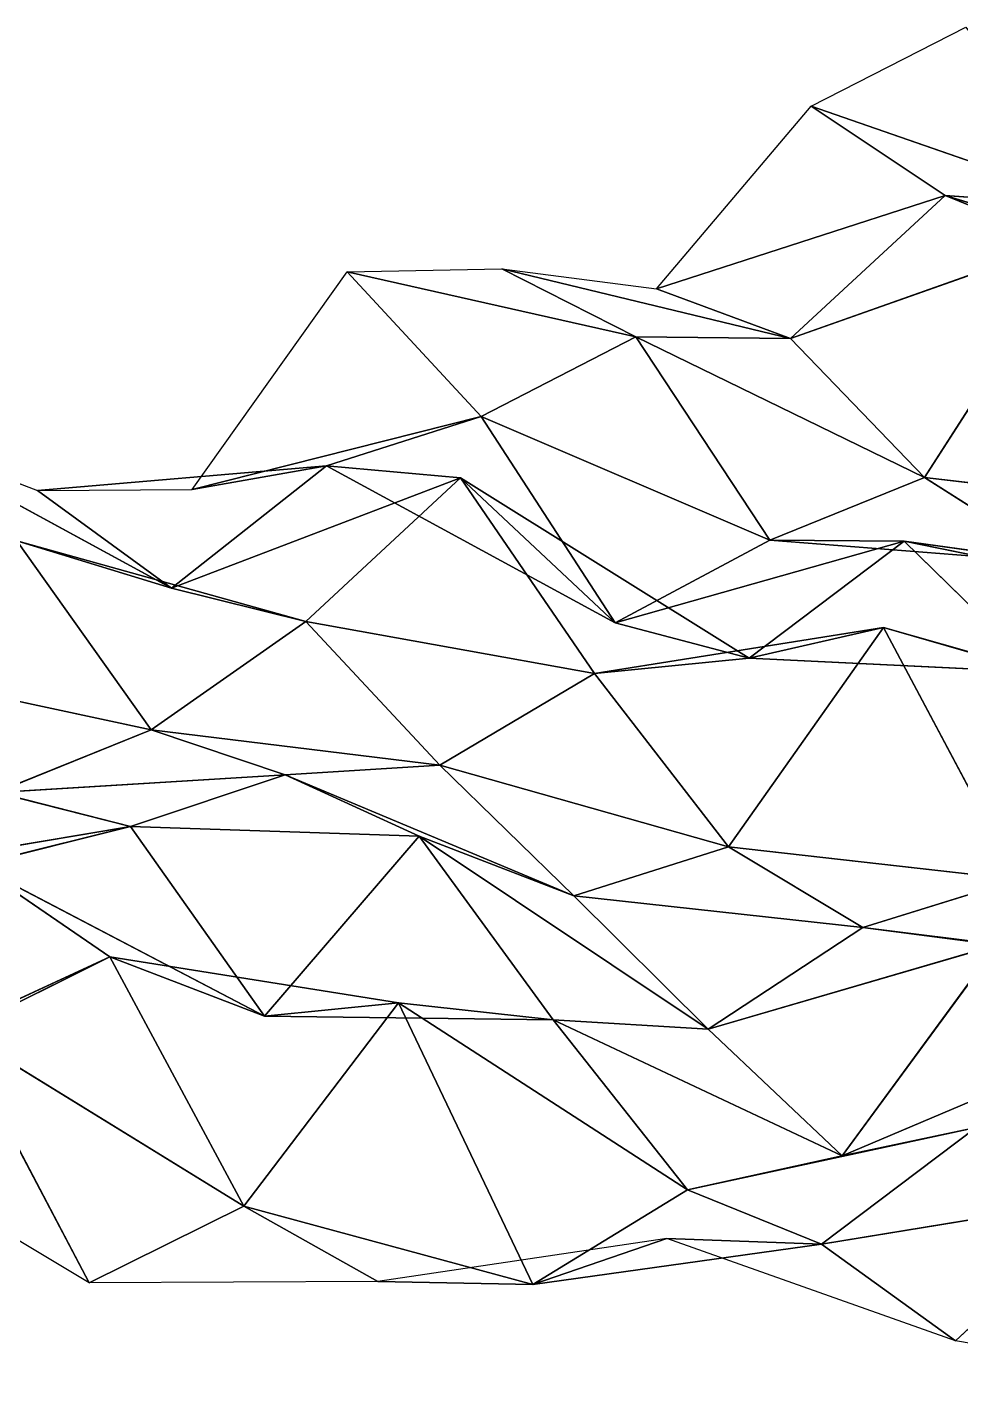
# Model space of a CAD drawing. Header units: metres. Extents: x -3703 to 431, y -1555 to 134.
# Drawn here: x -3583.1 to -3502.1, y -1547 to -1428.9 of the extents above; entities that cross this region are included whole.
import ezdxf

# ---------------------------------------------------------------- set-up
doc = ezdxf.new("R2010")
doc.units = ezdxf.units.M

msp = doc.modelspace()

# ---------------------------------------------------------------- linework, layer by layer
for p, q in [((-3515.099, -1435.7372, -7341.026), (-3501.6829, -1428.8934, -7315.0605)), ((-3528.5156, -1451.5638, -7364.983), (-3515.099, -1435.7372, -7341.026)), ((-3490.0552, -1444.4219, -7351.915), (-3515.099, -1435.7372, -7341.026)), ((-3515.099, -1435.7372, -7341.026), (-3503.4717, -1443.4861, -7379.62)), ((-3503.4717, -1443.4861, -7379.62), (-3515.099, -1435.7372, -7341.026)), ((-3515.099, -1435.7372, -7341.026), (-3490.0552, -1444.4219, -7351.915)), ((-3503.4717, -1443.4861, -7379.62), (-3528.5156, -1451.5638, -7364.983)), ((-3528.5156, -1451.5638, -7364.983), (-3503.4717, -1443.4861, -7379.62)), ((-3503.4717, -1443.4861, -7379.62), (-3516.888, -1455.8722, -7404.3457)), ((-3516.888, -1455.8722, -7404.3457), (-3503.4717, -1443.4861, -7379.62)), ((-3490.0552, -1444.4219, -7351.915), (-3503.4717, -1443.4861, -7379.62)), ((-3478.4277, -1453.632, -7390.1826), (-3503.4717, -1443.4861, -7379.62)), ((-3503.4717, -1443.4861, -7379.62), (-3490.0552, -1444.4219, -7351.915)), ((-3503.4717, -1443.4861, -7379.62), (-3491.844, -1447.0203, -7419.1562)), ((-3491.844, -1447.0203, -7419.1562), (-3503.4717, -1443.4861, -7379.62)), ((-3503.4717, -1443.4861, -7379.62), (-3478.4277, -1453.632, -7390.1826)), ((-3491.844, -1447.0203, -7419.1562), (-3516.888, -1455.8722, -7404.3457)), ((-3516.888, -1455.8722, -7404.3457), (-3491.844, -1447.0203, -7419.1562)), ((-3491.844, -1447.0203, -7419.1562), (-3505.2605, -1467.9337, -7441.9756)), ((-3505.2605, -1467.9337, -7441.9756), (-3491.844, -1447.0203, -7419.1562)), ((-3568.765, -1468.9778, -7443.5747), (-3555.3484, -1450.0896, -7420.303)), ((-3555.3484, -1450.0896, -7420.303), (-3541.932, -1449.8394, -7392.864)), ((-3530.3044, -1455.7434, -7431.87), (-3555.3484, -1450.0896, -7420.303)), ((-3555.3484, -1450.0896, -7420.303), (-3543.721, -1462.6407, -7457.823)), ((-3543.721, -1462.6407, -7457.823), (-3555.3484, -1450.0896, -7420.303)), ((-3555.3484, -1450.0896, -7420.303), (-3530.3044, -1455.7434, -7431.87)), ((-3516.888, -1455.8722, -7404.3457), (-3541.932, -1449.8394, -7392.864)), ((-3541.932, -1449.8394, -7392.864), (-3528.5156, -1451.5638, -7364.983)), ((-3541.932, -1449.8394, -7392.864), (-3530.3044, -1455.7434, -7431.87)), ((-3530.3044, -1455.7434, -7431.87), (-3541.932, -1449.8394, -7392.864)), ((-3541.932, -1449.8394, -7392.864), (-3516.888, -1455.8722, -7404.3457)), ((-3528.5156, -1451.5638, -7364.983), (-3516.888, -1455.8722, -7404.3457)), ((-3516.888, -1455.8722, -7404.3457), (-3528.5156, -1451.5638, -7364.983)), ((-3530.3044, -1455.7434, -7431.87), (-3543.721, -1462.6407, -7457.823)), ((-3543.721, -1462.6407, -7457.823), (-3530.3044, -1455.7434, -7431.87)), ((-3516.888, -1455.8722, -7404.3457), (-3530.3044, -1455.7434, -7431.87)), ((-3505.2605, -1467.9337, -7441.9756), (-3530.3044, -1455.7434, -7431.87)), ((-3530.3044, -1455.7434, -7431.87), (-3516.888, -1455.8722, -7404.3457)), ((-3530.3044, -1455.7434, -7431.87), (-3518.677, -1473.3696, -7468.2554)), ((-3518.677, -1473.3696, -7468.2554), (-3530.3044, -1455.7434, -7431.87)), ((-3530.3044, -1455.7434, -7431.87), (-3505.2605, -1467.9337, -7441.9756)), ((-3516.888, -1455.8722, -7404.3457), (-3505.2605, -1467.9337, -7441.9756)), ((-3505.2605, -1467.9337, -7441.9756), (-3516.888, -1455.8722, -7404.3457)), ((-3543.721, -1462.6407, -7457.823), (-3568.765, -1468.9778, -7443.5747)), ((-3568.765, -1468.9778, -7443.5747), (-3543.721, -1462.6407, -7457.823)), ((-3543.721, -1462.6407, -7457.823), (-3557.1372, -1466.9199, -7484.362)), ((-3557.1372, -1466.9199, -7484.362), (-3543.721, -1462.6407, -7457.823)), ((-3518.677, -1473.3696, -7468.2554), (-3543.721, -1462.6407, -7457.823)), ((-3543.721, -1462.6407, -7457.823), (-3532.0933, -1480.5414, -7494.1475)), ((-3532.0933, -1480.5414, -7494.1475), (-3543.721, -1462.6407, -7457.823)), ((-3543.721, -1462.6407, -7457.823), (-3518.677, -1473.3696, -7468.2554)), ((-3570.5537, -1477.5122, -7509.489), (-3595.5977, -1463.9166, -7499.6978)), ((-3595.5977, -1463.9166, -7499.6978), (-3582.1812, -1469.0654, -7471.0513)), ((-3595.5977, -1463.9166, -7499.6978), (-3570.5537, -1477.5122, -7509.489)), ((-3557.1372, -1466.9199, -7484.362), (-3582.1812, -1469.0654, -7471.0513)), ((-3582.1812, -1469.0654, -7471.0513), (-3557.1372, -1466.9199, -7484.362)), ((-3557.1372, -1466.9199, -7484.362), (-3570.5537, -1477.5122, -7509.489)), ((-3570.5537, -1477.5122, -7509.489), (-3557.1372, -1466.9199, -7484.362)), ((-3568.765, -1468.9778, -7443.5747), (-3557.1372, -1466.9199, -7484.362)), ((-3557.1372, -1466.9199, -7484.362), (-3568.765, -1468.9778, -7443.5747)), ((-3532.0933, -1480.5414, -7494.1475), (-3557.1372, -1466.9199, -7484.362)), ((-3557.1372, -1466.9199, -7484.362), (-3545.5098, -1467.9523, -7524.4575)), ((-3545.5098, -1467.9523, -7524.4575), (-3557.1372, -1466.9199, -7484.362)), ((-3557.1372, -1466.9199, -7484.362), (-3532.0933, -1480.5414, -7494.1475)), ((-3545.5098, -1467.9523, -7524.4575), (-3570.5537, -1477.5122, -7509.489)), ((-3570.5537, -1477.5122, -7509.489), (-3545.5098, -1467.9523, -7524.4575)), ((-3545.5098, -1467.9523, -7524.4575), (-3558.926, -1480.4163, -7549.166)), ((-3558.926, -1480.4163, -7549.166), (-3545.5098, -1467.9523, -7524.4575)), ((-3532.0933, -1480.5414, -7494.1475), (-3545.5098, -1467.9523, -7524.4575)), ((-3520.4658, -1483.5894, -7533.7925), (-3545.5098, -1467.9523, -7524.4575)), ((-3545.5098, -1467.9523, -7524.4575), (-3532.0933, -1480.5414, -7494.1475)), ((-3545.5098, -1467.9523, -7524.4575), (-3533.882, -1484.9175, -7560.9907)), ((-3533.882, -1484.9175, -7560.9907), (-3545.5098, -1467.9523, -7524.4575)), ((-3545.5098, -1467.9523, -7524.4575), (-3520.4658, -1483.5894, -7533.7925)), ((-3505.2605, -1467.9337, -7441.9756), (-3518.677, -1473.3696, -7468.2554)), ((-3518.677, -1473.3696, -7468.2554), (-3505.2605, -1467.9337, -7441.9756)), ((-3480.2166, -1470.8806, -7454.1475), (-3505.2605, -1467.9337, -7441.9756)), ((-3505.2605, -1467.9337, -7441.9756), (-3493.633, -1475.3245, -7480.6494)), ((-3493.633, -1475.3245, -7480.6494), (-3505.2605, -1467.9337, -7441.9756)), ((-3505.2605, -1467.9337, -7441.9756), (-3480.2166, -1470.8806, -7454.1475)), ((-3582.1812, -1469.0654, -7471.0513), (-3568.765, -1468.9778, -7443.5747)), ((-3582.1812, -1469.0654, -7471.0513), (-3570.5537, -1477.5122, -7509.489)), ((-3570.5537, -1477.5122, -7509.489), (-3582.1812, -1469.0654, -7471.0513)), ((-3570.5537, -1477.5122, -7509.489), (-3583.97, -1473.423, -7537.8984)), ((-3558.926, -1480.4163, -7549.166), (-3583.97, -1473.423, -7537.8984)), ((-3583.97, -1473.423, -7537.8984), (-3570.5537, -1477.5122, -7509.489)), ((-3583.97, -1473.423, -7537.8984), (-3572.3425, -1489.7988, -7574.5635)), ((-3572.3425, -1489.7988, -7574.5635), (-3583.97, -1473.423, -7537.8984)), ((-3583.97, -1473.423, -7537.8984), (-3558.926, -1480.4163, -7549.166)), ((-3518.677, -1473.3696, -7468.2554), (-3532.0933, -1480.5414, -7494.1475)), ((-3532.0933, -1480.5414, -7494.1475), (-3518.677, -1473.3696, -7468.2554)), ((-3507.0493, -1473.4482, -7508.5645), (-3532.0933, -1480.5414, -7494.1475)), ((-3532.0933, -1480.5414, -7494.1475), (-3507.0493, -1473.4482, -7508.5645)), ((-3507.0493, -1473.4482, -7508.5645), (-3520.4658, -1483.5894, -7533.7925)), ((-3520.4658, -1483.5894, -7533.7925), (-3507.0493, -1473.4482, -7508.5645)), ((-3493.633, -1475.3245, -7480.6494), (-3518.677, -1473.3696, -7468.2554)), ((-3518.677, -1473.3696, -7468.2554), (-3507.0493, -1473.4482, -7508.5645)), ((-3507.0493, -1473.4482, -7508.5645), (-3518.677, -1473.3696, -7468.2554)), ((-3518.677, -1473.3696, -7468.2554), (-3493.633, -1475.3245, -7480.6494)), ((-3493.633, -1475.3245, -7480.6494), (-3507.0493, -1473.4482, -7508.5645)), ((-3482.0054, -1478.5328, -7520.259), (-3507.0493, -1473.4482, -7508.5645)), ((-3507.0493, -1473.4482, -7508.5645), (-3493.633, -1475.3245, -7480.6494)), ((-3507.0493, -1473.4482, -7508.5645), (-3495.4219, -1484.8029, -7546.352)), ((-3495.4219, -1484.8029, -7546.352), (-3507.0493, -1473.4482, -7508.5645)), ((-3507.0493, -1473.4482, -7508.5645), (-3482.0054, -1478.5328, -7520.259)), ((-3570.5537, -1477.5122, -7509.489), (-3558.926, -1480.4163, -7549.166)), ((-3558.926, -1480.4163, -7549.166), (-3570.5537, -1477.5122, -7509.489)), ((-3558.926, -1480.4163, -7549.166), (-3572.3425, -1489.7988, -7574.5635)), ((-3572.3425, -1489.7988, -7574.5635), (-3558.926, -1480.4163, -7549.166)), ((-3533.882, -1484.9175, -7560.9907), (-3558.926, -1480.4163, -7549.166)), ((-3558.926, -1480.4163, -7549.166), (-3547.2986, -1492.8827, -7586.705)), ((-3547.2986, -1492.8827, -7586.705), (-3558.926, -1480.4163, -7549.166)), ((-3558.926, -1480.4163, -7549.166), (-3533.882, -1484.9175, -7560.9907)), ((-3508.8381, -1480.9478, -7574.7095), (-3533.882, -1484.9175, -7560.9907)), ((-3533.882, -1484.9175, -7560.9907), (-3508.8381, -1480.9478, -7574.7095)), ((-3532.0933, -1480.5414, -7494.1475), (-3520.4658, -1483.5894, -7533.7925)), ((-3520.4658, -1483.5894, -7533.7925), (-3532.0933, -1480.5414, -7494.1475)), ((-3508.8381, -1480.9478, -7574.7095), (-3522.2546, -1499.9454, -7597.957)), ((-3522.2546, -1499.9454, -7597.957), (-3508.8381, -1480.9478, -7574.7095)), ((-3520.4658, -1483.5894, -7533.7925), (-3508.8381, -1480.9478, -7574.7095)), ((-3508.8381, -1480.9478, -7574.7095), (-3520.4658, -1483.5894, -7533.7925)), ((-3495.4219, -1484.8029, -7546.352), (-3508.8381, -1480.9478, -7574.7095)), ((-3483.7942, -1488.0457, -7585.9536), (-3508.8381, -1480.9478, -7574.7095)), ((-3508.8381, -1480.9478, -7574.7095), (-3495.4219, -1484.8029, -7546.352)), ((-3508.8381, -1480.9478, -7574.7095), (-3497.2107, -1502.7919, -7610.152)), ((-3497.2107, -1502.7919, -7610.152), (-3508.8381, -1480.9478, -7574.7095)), ((-3508.8381, -1480.9478, -7574.7095), (-3483.7942, -1488.0457, -7585.9536)), ((-3520.4658, -1483.5894, -7533.7925), (-3533.882, -1484.9175, -7560.9907)), ((-3533.882, -1484.9175, -7560.9907), (-3520.4658, -1483.5894, -7533.7925)), ((-3495.4219, -1484.8029, -7546.352), (-3520.4658, -1483.5894, -7533.7925)), ((-3520.4658, -1483.5894, -7533.7925), (-3495.4219, -1484.8029, -7546.352)), ((-3572.3425, -1489.7988, -7574.5635), (-3597.3865, -1484.4183, -7562.935)), ((-3597.3865, -1484.4183, -7562.935), (-3572.3425, -1489.7988, -7574.5635)), ((-3533.882, -1484.9175, -7560.9907), (-3547.2986, -1492.8827, -7586.705)), ((-3547.2986, -1492.8827, -7586.705), (-3533.882, -1484.9175, -7560.9907)), ((-3533.882, -1484.9175, -7560.9907), (-3522.2546, -1499.9454, -7597.957)), ((-3522.2546, -1499.9454, -7597.957), (-3533.882, -1484.9175, -7560.9907)), ((-3572.3425, -1489.7988, -7574.5635), (-3585.759, -1495.2313, -7600.8438)), ((-3585.759, -1495.2313, -7600.8438), (-3572.3425, -1489.7988, -7574.5635)), ((-3547.2986, -1492.8827, -7586.705), (-3572.3425, -1489.7988, -7574.5635)), ((-3572.3425, -1489.7988, -7574.5635), (-3560.715, -1493.7134, -7614.0146)), ((-3560.715, -1493.7134, -7614.0146), (-3572.3425, -1489.7988, -7574.5635)), ((-3572.3425, -1489.7988, -7574.5635), (-3547.2986, -1492.8827, -7586.705)), ((-3547.2986, -1492.8827, -7586.705), (-3560.715, -1493.7134, -7614.0146)), ((-3560.715, -1493.7134, -7614.0146), (-3547.2986, -1492.8827, -7586.705)), ((-3522.2546, -1499.9454, -7597.957), (-3547.2986, -1492.8827, -7586.705)), ((-3547.2986, -1492.8827, -7586.705), (-3535.6711, -1504.2102, -7624.4985)), ((-3535.6711, -1504.2102, -7624.4985), (-3547.2986, -1492.8827, -7586.705)), ((-3547.2986, -1492.8827, -7586.705), (-3522.2546, -1499.9454, -7597.957)), ((-3560.715, -1493.7134, -7614.0146), (-3585.759, -1495.2313, -7600.8438)), ((-3585.759, -1495.2313, -7600.8438), (-3560.715, -1493.7134, -7614.0146)), ((-3560.715, -1493.7134, -7614.0146), (-3574.1313, -1498.1808, -7640.5117)), ((-3574.1313, -1498.1808, -7640.5117), (-3560.715, -1493.7134, -7614.0146)), ((-3535.6711, -1504.2102, -7624.4985), (-3560.715, -1493.7134, -7614.0146)), ((-3560.715, -1493.7134, -7614.0146), (-3549.0874, -1499.0226, -7653.1543)), ((-3549.0874, -1499.0226, -7653.1543), (-3560.715, -1493.7134, -7614.0146)), ((-3560.715, -1493.7134, -7614.0146), (-3535.6711, -1504.2102, -7624.4985)), ((-3585.759, -1495.2313, -7600.8438), (-3574.1313, -1498.1808, -7640.5117)), ((-3574.1313, -1498.1808, -7640.5117), (-3585.759, -1495.2313, -7600.8438)), ((-3574.1313, -1498.1808, -7640.5117), (-3599.1753, -1502.4064, -7626.7354)), ((-3599.1753, -1502.4064, -7626.7354), (-3574.1313, -1498.1808, -7640.5117)), ((-3574.1313, -1498.1808, -7640.5117), (-3587.5479, -1501.5308, -7667.258)), ((-3587.5479, -1501.5308, -7667.258), (-3574.1313, -1498.1808, -7640.5117)), ((-3549.0874, -1499.0226, -7653.1543), (-3574.1313, -1498.1808, -7640.5117)), ((-3574.1313, -1498.1808, -7640.5117), (-3562.504, -1514.6193, -7677.162)), ((-3562.504, -1514.6193, -7677.162), (-3574.1313, -1498.1808, -7640.5117)), ((-3574.1313, -1498.1808, -7640.5117), (-3549.0874, -1499.0226, -7653.1543)), ((-3549.0874, -1499.0226, -7653.1543), (-3562.504, -1514.6193, -7677.162)), ((-3562.504, -1514.6193, -7677.162), (-3549.0874, -1499.0226, -7653.1543)), ((-3535.6711, -1504.2102, -7624.4985), (-3549.0874, -1499.0226, -7653.1543)), ((-3524.0435, -1515.7461, -7662.246), (-3549.0874, -1499.0226, -7653.1543)), ((-3549.0874, -1499.0226, -7653.1543), (-3535.6711, -1504.2102, -7624.4985)), ((-3549.0874, -1499.0226, -7653.1543), (-3537.46, -1514.9553, -7689.9185)), ((-3537.46, -1514.9553, -7689.9185), (-3549.0874, -1499.0226, -7653.1543)), ((-3549.0874, -1499.0226, -7653.1543), (-3524.0435, -1515.7461, -7662.246)), ((-3522.2546, -1499.9454, -7597.957), (-3535.6711, -1504.2102, -7624.4985)), ((-3535.6711, -1504.2102, -7624.4985), (-3522.2546, -1499.9454, -7597.957)), ((-3497.2107, -1502.7919, -7610.152), (-3522.2546, -1499.9454, -7597.957)), ((-3522.2546, -1499.9454, -7597.957), (-3510.6272, -1506.9354, -7636.7207)), ((-3510.6272, -1506.9354, -7636.7207), (-3522.2546, -1499.9454, -7597.957)), ((-3522.2546, -1499.9454, -7597.957), (-3497.2107, -1502.7919, -7610.152)), ((-3562.504, -1514.6193, -7677.162), (-3587.5479, -1501.5308, -7667.258)), ((-3587.5479, -1501.5308, -7667.258), (-3575.9202, -1509.4777, -7705.807)), ((-3575.9202, -1509.4777, -7705.807), (-3587.5479, -1501.5308, -7667.258)), ((-3587.5479, -1501.5308, -7667.258), (-3562.504, -1514.6193, -7677.162)), ((-3497.2107, -1502.7919, -7610.152), (-3510.6272, -1506.9354, -7636.7207)), ((-3510.6272, -1506.9354, -7636.7207), (-3497.2107, -1502.7919, -7610.152)), ((-3510.6272, -1506.9354, -7636.7207), (-3535.6711, -1504.2102, -7624.4985)), ((-3535.6711, -1504.2102, -7624.4985), (-3524.0435, -1515.7461, -7662.246)), ((-3524.0435, -1515.7461, -7662.246), (-3535.6711, -1504.2102, -7624.4985)), ((-3535.6711, -1504.2102, -7624.4985), (-3510.6272, -1506.9354, -7636.7207)), ((-3510.6272, -1506.9354, -7636.7207), (-3524.0435, -1515.7461, -7662.246)), ((-3524.0435, -1515.7461, -7662.246), (-3510.6272, -1506.9354, -7636.7207)), ((-3485.5833, -1510.0643, -7648.852), (-3510.6272, -1506.9354, -7636.7207)), ((-3510.6272, -1506.9354, -7636.7207), (-3498.9995, -1508.4535, -7676.708)), ((-3498.9995, -1508.4535, -7676.708), (-3510.6272, -1506.9354, -7636.7207)), ((-3510.6272, -1506.9354, -7636.7207), (-3485.5833, -1510.0643, -7648.852)), ((-3498.9995, -1508.4535, -7676.708), (-3524.0435, -1515.7461, -7662.246)), ((-3524.0435, -1515.7461, -7662.246), (-3498.9995, -1508.4535, -7676.708)), ((-3498.9995, -1508.4535, -7676.708), (-3512.416, -1526.7273, -7700.117)), ((-3512.416, -1526.7273, -7700.117), (-3498.9995, -1508.4535, -7676.708)), ((-3575.9202, -1509.4777, -7705.807), (-3600.964, -1521.969, -7690.183)), ((-3600.964, -1521.969, -7690.183), (-3575.9202, -1509.4777, -7705.807)), ((-3575.9202, -1509.4777, -7705.807), (-3589.3367, -1515.6957, -7731.912)), ((-3589.3367, -1515.6957, -7731.912), (-3575.9202, -1509.4777, -7705.807)), ((-3562.504, -1514.6193, -7677.162), (-3575.9202, -1509.4777, -7705.807)), ((-3550.8762, -1513.4886, -7717.7417), (-3575.9202, -1509.4777, -7705.807)), ((-3575.9202, -1509.4777, -7705.807), (-3562.504, -1514.6193, -7677.162)), ((-3575.9202, -1509.4777, -7705.807), (-3564.2927, -1531.1007, -7741.299)), ((-3564.2927, -1531.1007, -7741.299), (-3575.9202, -1509.4777, -7705.807)), ((-3575.9202, -1509.4777, -7705.807), (-3550.8762, -1513.4886, -7717.7417)), ((-3550.8762, -1513.4886, -7717.7417), (-3564.2927, -1531.1007, -7741.299)), ((-3564.2927, -1531.1007, -7741.299), (-3550.8762, -1513.4886, -7717.7417)), ((-3562.504, -1514.6193, -7677.162), (-3550.8762, -1513.4886, -7717.7417)), ((-3550.8762, -1513.4886, -7717.7417), (-3562.504, -1514.6193, -7677.162)), ((-3537.46, -1514.9553, -7689.9185), (-3550.8762, -1513.4886, -7717.7417)), ((-3525.8323, -1529.678, -7726.9526), (-3550.8762, -1513.4886, -7717.7417)), ((-3550.8762, -1513.4886, -7717.7417), (-3537.46, -1514.9553, -7689.9185)), ((-3550.8762, -1513.4886, -7717.7417), (-3539.2488, -1537.8833, -7752.6133)), ((-3539.2488, -1537.8833, -7752.6133), (-3550.8762, -1513.4886, -7717.7417)), ((-3550.8762, -1513.4886, -7717.7417), (-3525.8323, -1529.678, -7726.9526)), ((-3537.46, -1514.9553, -7689.9185), (-3562.504, -1514.6193, -7677.162)), ((-3562.504, -1514.6193, -7677.162), (-3537.46, -1514.9553, -7689.9185)), ((-3524.0435, -1515.7461, -7662.246), (-3537.46, -1514.9553, -7689.9185)), ((-3512.416, -1526.7273, -7700.117), (-3537.46, -1514.9553, -7689.9185)), ((-3537.46, -1514.9553, -7689.9185), (-3524.0435, -1515.7461, -7662.246)), ((-3537.46, -1514.9553, -7689.9185), (-3525.8323, -1529.678, -7726.9526)), ((-3525.8323, -1529.678, -7726.9526), (-3537.46, -1514.9553, -7689.9185)), ((-3537.46, -1514.9553, -7689.9185), (-3512.416, -1526.7273, -7700.117)), ((-3564.2927, -1531.1007, -7741.299), (-3589.3367, -1515.6957, -7731.912)), ((-3589.3367, -1515.6957, -7731.912), (-3577.7092, -1537.7615, -7767.305)), ((-3577.7092, -1537.7615, -7767.305), (-3589.3367, -1515.6957, -7731.912)), ((-3589.3367, -1515.6957, -7731.912), (-3564.2927, -1531.1007, -7741.299)), ((-3524.0435, -1515.7461, -7662.246), (-3512.416, -1526.7273, -7700.117)), ((-3512.416, -1526.7273, -7700.117), (-3524.0435, -1515.7461, -7662.246)), ((-3487.3718, -1516.1328, -7715.3174), (-3512.416, -1526.7273, -7700.117)), ((-3512.416, -1526.7273, -7700.117), (-3487.3718, -1516.1328, -7715.3174)), ((-3577.7092, -1537.7615, -7767.305), (-3602.7532, -1522.7362, -7757.834)), ((-3500.7883, -1524.2876, -7740.9893), (-3525.8323, -1529.678, -7726.9526)), ((-3525.8323, -1529.678, -7726.9526), (-3500.7883, -1524.2876, -7740.9893)), ((-3500.7883, -1524.2876, -7740.9893), (-3514.2048, -1534.4109, -7766.221)), ((-3514.2048, -1534.4109, -7766.221), (-3500.7883, -1524.2876, -7740.9893)), ((-3512.416, -1526.7273, -7700.117), (-3500.7883, -1524.2876, -7740.9893)), ((-3500.7883, -1524.2876, -7740.9893), (-3512.416, -1526.7273, -7700.117)), ((-3512.416, -1526.7273, -7700.117), (-3525.8323, -1529.678, -7726.9526)), ((-3525.8323, -1529.678, -7726.9526), (-3512.416, -1526.7273, -7700.117)), ((-3525.8323, -1529.678, -7726.9526), (-3539.2488, -1537.8833, -7752.6133)), ((-3539.2488, -1537.8833, -7752.6133), (-3525.8323, -1529.678, -7726.9526)), ((-3525.8323, -1529.678, -7726.9526), (-3514.2048, -1534.4109, -7766.221)), ((-3514.2048, -1534.4109, -7766.221), (-3525.8323, -1529.678, -7726.9526)), ((-3489.1606, -1530.2905, -7779.9736), (-3514.2048, -1534.4109, -7766.221)), ((-3514.2048, -1534.4109, -7766.221), (-3489.1606, -1530.2905, -7779.9736)), ((-3489.1606, -1530.2905, -7779.9736), (-3502.5771, -1542.7932, -7804.674)), ((-3502.5771, -1542.7932, -7804.674), (-3489.1606, -1530.2905, -7779.9736)), ((-3564.2927, -1531.1007, -7741.299), (-3577.7092, -1537.7615, -7767.305)), ((-3577.7092, -1537.7615, -7767.305), (-3564.2927, -1531.1007, -7741.299)), ((-3539.2488, -1537.8833, -7752.6133), (-3564.2927, -1531.1007, -7741.299)), ((-3564.2927, -1531.1007, -7741.299), (-3552.6653, -1537.6287, -7780.166)), ((-3552.6653, -1537.6287, -7780.166), (-3564.2927, -1531.1007, -7741.299)), ((-3564.2927, -1531.1007, -7741.299), (-3539.2488, -1537.8833, -7752.6133)), ((-3527.6213, -1533.9183, -7793.827), (-3552.6653, -1537.6287, -7780.166)), ((-3539.2488, -1537.8833, -7752.6133), (-3527.6213, -1533.9183, -7793.827)), ((-3527.6213, -1533.9183, -7793.827), (-3539.2488, -1537.8833, -7752.6133)), ((-3514.2048, -1534.4109, -7766.221), (-3539.2488, -1537.8833, -7752.6133)), ((-3539.2488, -1537.8833, -7752.6133), (-3514.2048, -1534.4109, -7766.221)), ((-3514.2048, -1534.4109, -7766.221), (-3527.6213, -1533.9183, -7793.827)), ((-3502.5771, -1542.7932, -7804.674), (-3527.6213, -1533.9183, -7793.827)), ((-3527.6213, -1533.9183, -7793.827), (-3514.2048, -1534.4109, -7766.221)), ((-3514.2048, -1534.4109, -7766.221), (-3502.5771, -1542.7932, -7804.674)), ((-3502.5771, -1542.7932, -7804.674), (-3514.2048, -1534.4109, -7766.221)), ((-3552.6653, -1537.6287, -7780.166), (-3577.7092, -1537.7615, -7767.305)), ((-3539.2488, -1537.8833, -7752.6133), (-3552.6653, -1537.6287, -7780.166)), ((-3552.6653, -1537.6287, -7780.166), (-3539.2488, -1537.8833, -7752.6133)), ((-3477.5332, -1547.0206, -7816.5596), (-3502.5771, -1542.7932, -7804.674))]:
    msp.add_line(p, q)
for points in [[(-3501.6829, -1428.8934, -7315.0605), (-3490.0552, -1444.4219, -7351.915), (-3515.099, -1435.7372, -7341.026), (-3515.099, -1435.737, -7341.026)], [(-3515.099, -1435.7372, -7341.026), (-3503.4717, -1443.4861, -7379.62), (-3528.5156, -1451.5638, -7364.983), (-3528.5156, -1451.5637, -7364.983)], [(-3503.4717, -1443.4861, -7379.62), (-3515.099, -1435.7372, -7341.026), (-3490.0552, -1444.4219, -7351.915), (-3490.0552, -1444.4218, -7351.915)], [(-3516.888, -1455.8722, -7404.3457), (-3528.5156, -1451.5638, -7364.983), (-3503.4717, -1443.4861, -7379.62), (-3503.4717, -1443.486, -7379.62)], [(-3503.4717, -1443.4861, -7379.62), (-3491.844, -1447.0203, -7419.1562), (-3516.888, -1455.8722, -7404.3457), (-3516.888, -1455.8721, -7404.3457)], [(-3490.0552, -1444.4219, -7351.915), (-3478.4277, -1453.632, -7390.1826), (-3503.4717, -1443.4861, -7379.62), (-3503.4717, -1443.486, -7379.62)], [(-3491.844, -1447.0203, -7419.1562), (-3503.4717, -1443.4861, -7379.62), (-3478.4277, -1453.632, -7390.1826), (-3478.4277, -1453.6318, -7390.1826)], [(-3505.2605, -1467.9337, -7441.9756), (-3516.888, -1455.8722, -7404.3457), (-3491.844, -1447.0203, -7419.1562), (-3491.844, -1447.0201, -7419.1562)], [(-3491.844, -1447.0203, -7419.1562), (-3480.2166, -1470.8806, -7454.1475), (-3505.2605, -1467.9337, -7441.9756), (-3505.2605, -1467.9336, -7441.9756)], [(-3555.3484, -1450.0896, -7420.303), (-3543.721, -1462.6407, -7457.823), (-3568.765, -1468.9778, -7443.5747), (-3568.765, -1468.9777, -7443.5747)], [(-3541.932, -1449.8394, -7392.864), (-3530.3044, -1455.7434, -7431.87), (-3555.3484, -1450.0896, -7420.303), (-3555.3484, -1450.0895, -7420.303)], [(-3543.721, -1462.6407, -7457.823), (-3555.3484, -1450.0896, -7420.303), (-3530.3044, -1455.7434, -7431.87), (-3530.3044, -1455.7433, -7431.87)], [(-3528.5156, -1451.5638, -7364.983), (-3516.888, -1455.8722, -7404.3457), (-3541.932, -1449.8394, -7392.864), (-3541.932, -1449.8392, -7392.864)], [(-3530.3044, -1455.7434, -7431.87), (-3541.932, -1449.8394, -7392.864), (-3516.888, -1455.8722, -7404.3457), (-3516.888, -1455.8721, -7404.3457)], [(-3530.3044, -1455.7434, -7431.87), (-3518.677, -1473.3696, -7468.2554), (-3543.721, -1462.6407, -7457.823), (-3543.721, -1462.6406, -7457.823)], [(-3516.888, -1455.8722, -7404.3457), (-3505.2605, -1467.9337, -7441.9756), (-3530.3044, -1455.7434, -7431.87), (-3530.3044, -1455.7433, -7431.87)], [(-3518.677, -1473.3696, -7468.2554), (-3530.3044, -1455.7434, -7431.87), (-3505.2605, -1467.9337, -7441.9756), (-3505.2605, -1467.9336, -7441.9756)], [(-3557.1372, -1466.9199, -7484.362), (-3568.765, -1468.9778, -7443.5747), (-3543.721, -1462.6407, -7457.823), (-3543.721, -1462.6406, -7457.823)], [(-3543.721, -1462.6407, -7457.823), (-3532.0933, -1480.5414, -7494.1475), (-3557.1372, -1466.9199, -7484.362), (-3557.1372, -1466.9198, -7484.362)], [(-3532.0933, -1480.5414, -7494.1475), (-3543.721, -1462.6407, -7457.823), (-3518.677, -1473.3696, -7468.2554), (-3518.677, -1473.3695, -7468.2554)], [(-3582.1812, -1469.0654, -7471.0513), (-3570.5537, -1477.5122, -7509.489), (-3595.5977, -1463.9166, -7499.6978), (-3595.5977, -1463.9165, -7499.6978)], [(-3583.97, -1473.423, -7537.8984), (-3595.5977, -1463.9166, -7499.6978), (-3570.5537, -1477.5122, -7509.489), (-3570.5537, -1477.5121, -7509.489)], [(-3570.5537, -1477.5122, -7509.489), (-3582.1812, -1469.0654, -7471.0513), (-3557.1372, -1466.9199, -7484.362), (-3557.1372, -1466.9198, -7484.362)], [(-3568.765, -1468.9778, -7443.5747), (-3557.1372, -1466.9199, -7484.362), (-3582.1812, -1469.0654, -7471.0513), (-3582.1812, -1469.0653, -7471.0513)], [(-3557.1372, -1466.9199, -7484.362), (-3545.5098, -1467.9523, -7524.4575), (-3570.5537, -1477.5122, -7509.489), (-3570.5537, -1477.5121, -7509.489)], [(-3545.5098, -1467.9523, -7524.4575), (-3557.1372, -1466.9199, -7484.362), (-3532.0933, -1480.5414, -7494.1475), (-3532.0933, -1480.5413, -7494.1475)], [(-3558.926, -1480.4163, -7549.166), (-3570.5537, -1477.5122, -7509.489), (-3545.5098, -1467.9523, -7524.4575), (-3545.5098, -1467.9521, -7524.4575)], [(-3545.5098, -1467.9523, -7524.4575), (-3533.882, -1484.9175, -7560.9907), (-3558.926, -1480.4163, -7549.166), (-3558.926, -1480.4161, -7549.166)], [(-3532.0933, -1480.5414, -7494.1475), (-3520.4658, -1483.5894, -7533.7925), (-3545.5098, -1467.9523, -7524.4575), (-3545.5098, -1467.9521, -7524.4575)], [(-3533.882, -1484.9175, -7560.9907), (-3545.5098, -1467.9523, -7524.4575), (-3520.4658, -1483.5894, -7533.7925), (-3520.4658, -1483.5892, -7533.7925)], [(-3505.2605, -1467.9337, -7441.9756), (-3493.633, -1475.3245, -7480.6494), (-3518.677, -1473.3696, -7468.2554), (-3518.677, -1473.3695, -7468.2554)], [(-3493.633, -1475.3245, -7480.6494), (-3505.2605, -1467.9337, -7441.9756), (-3480.2166, -1470.8806, -7454.1475), (-3480.2166, -1470.8805, -7454.1475)], [(-3583.97, -1473.423, -7537.8984), (-3572.3425, -1489.7988, -7574.5635), (-3597.3865, -1484.4183, -7562.935), (-3597.3865, -1484.4182, -7562.935)], [(-3570.5537, -1477.5122, -7509.489), (-3558.926, -1480.4163, -7549.166), (-3583.97, -1473.423, -7537.8984), (-3583.97, -1473.4229, -7537.8984)], [(-3572.3425, -1489.7988, -7574.5635), (-3583.97, -1473.423, -7537.8984), (-3558.926, -1480.4163, -7549.166), (-3558.926, -1480.4161, -7549.166)], [(-3518.677, -1473.3696, -7468.2554), (-3507.0493, -1473.4482, -7508.5645), (-3532.0933, -1480.5414, -7494.1475), (-3532.0933, -1480.5413, -7494.1475)], [(-3520.4658, -1483.5894, -7533.7925), (-3532.0933, -1480.5414, -7494.1475), (-3507.0493, -1473.4482, -7508.5645), (-3507.0493, -1473.4481, -7508.5645)], [(-3507.0493, -1473.4482, -7508.5645), (-3495.4219, -1484.8029, -7546.352), (-3520.4658, -1483.5894, -7533.7925), (-3520.4658, -1483.5892, -7533.7925)], [(-3507.0493, -1473.4482, -7508.5645), (-3518.677, -1473.3696, -7468.2554), (-3493.633, -1475.3245, -7480.6494), (-3493.633, -1475.3243, -7480.6494)], [(-3493.633, -1475.3245, -7480.6494), (-3482.0054, -1478.5328, -7520.259), (-3507.0493, -1473.4482, -7508.5645), (-3507.0493, -1473.4481, -7508.5645)], [(-3495.4219, -1484.8029, -7546.352), (-3507.0493, -1473.4482, -7508.5645), (-3482.0054, -1478.5328, -7520.259), (-3482.0054, -1478.5327, -7520.259)], [(-3558.926, -1480.4163, -7549.166), (-3547.2986, -1492.8827, -7586.705), (-3572.3425, -1489.7988, -7574.5635), (-3572.3425, -1489.7987, -7574.5635)], [(-3547.2986, -1492.8827, -7586.705), (-3558.926, -1480.4163, -7549.166), (-3533.882, -1484.9175, -7560.9907), (-3533.882, -1484.9174, -7560.9907)], [(-3522.2546, -1499.9454, -7597.957), (-3533.882, -1484.9175, -7560.9907), (-3508.8381, -1480.9478, -7574.7095), (-3508.8381, -1480.9476, -7574.7095)], [(-3520.4658, -1483.5894, -7533.7925), (-3508.8381, -1480.9478, -7574.7095), (-3533.882, -1484.9175, -7560.9907), (-3533.882, -1484.9174, -7560.9907)], [(-3508.8381, -1480.9478, -7574.7095), (-3497.2107, -1502.7919, -7610.152), (-3522.2546, -1499.9454, -7597.957), (-3522.2546, -1499.9453, -7597.957)], [(-3508.8381, -1480.9478, -7574.7095), (-3520.4658, -1483.5894, -7533.7925), (-3495.4219, -1484.8029, -7546.352), (-3495.4219, -1484.8027, -7546.352)], [(-3495.4219, -1484.8029, -7546.352), (-3483.7942, -1488.0457, -7585.9536), (-3508.8381, -1480.9478, -7574.7095), (-3508.8381, -1480.9476, -7574.7095)], [(-3497.2107, -1502.7919, -7610.152), (-3508.8381, -1480.9478, -7574.7095), (-3483.7942, -1488.0457, -7585.9536), (-3483.7942, -1488.0455, -7585.9536)], [(-3585.759, -1495.2313, -7600.8438), (-3597.3865, -1484.4183, -7562.935), (-3572.3425, -1489.7988, -7574.5635), (-3572.3425, -1489.7987, -7574.5635)], [(-3533.882, -1484.9175, -7560.9907), (-3522.2546, -1499.9454, -7597.957), (-3547.2986, -1492.8827, -7586.705), (-3547.2986, -1492.8826, -7586.705)], [(-3572.3425, -1489.7988, -7574.5635), (-3560.715, -1493.7134, -7614.0146), (-3585.759, -1495.2313, -7600.8438), (-3585.759, -1495.2312, -7600.8438)], [(-3560.715, -1493.7134, -7614.0146), (-3572.3425, -1489.7988, -7574.5635), (-3547.2986, -1492.8827, -7586.705), (-3547.2986, -1492.8826, -7586.705)], [(-3547.2986, -1492.8827, -7586.705), (-3535.6711, -1504.2102, -7624.4985), (-3560.715, -1493.7134, -7614.0146), (-3560.715, -1493.7133, -7614.0146)], [(-3535.6711, -1504.2102, -7624.4985), (-3547.2986, -1492.8827, -7586.705), (-3522.2546, -1499.9454, -7597.957), (-3522.2546, -1499.9453, -7597.957)], [(-3574.1313, -1498.1808, -7640.5117), (-3585.759, -1495.2313, -7600.8438), (-3560.715, -1493.7134, -7614.0146), (-3560.715, -1493.7133, -7614.0146)], [(-3560.715, -1493.7134, -7614.0146), (-3549.0874, -1499.0226, -7653.1543), (-3574.1313, -1498.1808, -7640.5117), (-3574.1313, -1498.1807, -7640.5117)], [(-3549.0874, -1499.0226, -7653.1543), (-3560.715, -1493.7134, -7614.0146), (-3535.6711, -1504.2102, -7624.4985), (-3535.6711, -1504.2101, -7624.4985)], [(-3585.759, -1495.2313, -7600.8438), (-3574.1313, -1498.1808, -7640.5117), (-3599.1753, -1502.4064, -7626.7354), (-3599.1753, -1502.4062, -7626.7354)], [(-3587.5479, -1501.5308, -7667.258), (-3599.1753, -1502.4064, -7626.7354), (-3574.1313, -1498.1808, -7640.5117), (-3574.1313, -1498.1807, -7640.5117)], [(-3574.1313, -1498.1808, -7640.5117), (-3562.504, -1514.6193, -7677.162), (-3587.5479, -1501.5308, -7667.258), (-3587.5479, -1501.5306, -7667.258)], [(-3562.504, -1514.6193, -7677.162), (-3574.1313, -1498.1808, -7640.5117), (-3549.0874, -1499.0226, -7653.1543), (-3549.0874, -1499.0225, -7653.1543)], [(-3549.0874, -1499.0226, -7653.1543), (-3537.46, -1514.9553, -7689.9185), (-3562.504, -1514.6193, -7677.162), (-3562.504, -1514.6191, -7677.162)], [(-3535.6711, -1504.2102, -7624.4985), (-3524.0435, -1515.7461, -7662.246), (-3549.0874, -1499.0226, -7653.1543), (-3549.0874, -1499.0225, -7653.1543)], [(-3537.46, -1514.9553, -7689.9185), (-3549.0874, -1499.0226, -7653.1543), (-3524.0435, -1515.7461, -7662.246), (-3524.0435, -1515.746, -7662.246)], [(-3522.2546, -1499.9454, -7597.957), (-3510.6272, -1506.9354, -7636.7207), (-3535.6711, -1504.2102, -7624.4985), (-3535.6711, -1504.2101, -7624.4985)], [(-3510.6272, -1506.9354, -7636.7207), (-3522.2546, -1499.9454, -7597.957), (-3497.2107, -1502.7919, -7610.152), (-3497.2107, -1502.7917, -7610.152)], [(-3587.5479, -1501.5308, -7667.258), (-3575.9202, -1509.4777, -7705.807), (-3600.964, -1521.969, -7690.183), (-3600.964, -1521.9689, -7690.183)], [(-3575.9202, -1509.4777, -7705.807), (-3587.5479, -1501.5308, -7667.258), (-3562.504, -1514.6193, -7677.162), (-3562.504, -1514.6191, -7677.162)], [(-3497.2107, -1502.7919, -7610.152), (-3485.5833, -1510.0643, -7648.852), (-3510.6272, -1506.9354, -7636.7207), (-3510.6272, -1506.9353, -7636.7207)], [(-3524.0435, -1515.7461, -7662.246), (-3535.6711, -1504.2102, -7624.4985), (-3510.6272, -1506.9354, -7636.7207), (-3510.6272, -1506.9353, -7636.7207)], [(-3510.6272, -1506.9354, -7636.7207), (-3498.9995, -1508.4535, -7676.708), (-3524.0435, -1515.7461, -7662.246), (-3524.0435, -1515.746, -7662.246)], [(-3498.9995, -1508.4535, -7676.708), (-3510.6272, -1506.9354, -7636.7207), (-3485.5833, -1510.0643, -7648.852), (-3485.5833, -1510.0642, -7648.852)], [(-3512.416, -1526.7273, -7700.117), (-3524.0435, -1515.7461, -7662.246), (-3498.9995, -1508.4535, -7676.708), (-3498.9995, -1508.4534, -7676.708)], [(-3498.9995, -1508.4535, -7676.708), (-3487.3718, -1516.1328, -7715.3174), (-3512.416, -1526.7273, -7700.117), (-3512.416, -1526.7272, -7700.117)], [(-3589.3367, -1515.6957, -7731.912), (-3600.964, -1521.969, -7690.183), (-3575.9202, -1509.4777, -7705.807), (-3575.9202, -1509.4775, -7705.807)], [(-3575.9202, -1509.4777, -7705.807), (-3564.2927, -1531.1007, -7741.299), (-3589.3367, -1515.6957, -7731.912), (-3589.3367, -1515.6956, -7731.912)], [(-3562.504, -1514.6193, -7677.162), (-3550.8762, -1513.4886, -7717.7417), (-3575.9202, -1509.4777, -7705.807), (-3575.9202, -1509.4775, -7705.807)], [(-3564.2927, -1531.1007, -7741.299), (-3575.9202, -1509.4777, -7705.807), (-3550.8762, -1513.4886, -7717.7417), (-3550.8762, -1513.4885, -7717.7417)], [(-3550.8762, -1513.4886, -7717.7417), (-3539.2488, -1537.8833, -7752.6133), (-3564.2927, -1531.1007, -7741.299), (-3564.2927, -1531.1006, -7741.299)], [(-3550.8762, -1513.4886, -7717.7417), (-3562.504, -1514.6193, -7677.162), (-3537.46, -1514.9553, -7689.9185), (-3537.46, -1514.9552, -7689.9185)], [(-3537.46, -1514.9553, -7689.9185), (-3525.8323, -1529.678, -7726.9526), (-3550.8762, -1513.4886, -7717.7417), (-3550.8762, -1513.4885, -7717.7417)], [(-3539.2488, -1537.8833, -7752.6133), (-3550.8762, -1513.4886, -7717.7417), (-3525.8323, -1529.678, -7726.9526), (-3525.8323, -1529.6779, -7726.9526)], [(-3524.0435, -1515.7461, -7662.246), (-3512.416, -1526.7273, -7700.117), (-3537.46, -1514.9553, -7689.9185), (-3537.46, -1514.9552, -7689.9185)], [(-3525.8323, -1529.678, -7726.9526), (-3537.46, -1514.9553, -7689.9185), (-3512.416, -1526.7273, -7700.117), (-3512.416, -1526.7272, -7700.117)], [(-3589.3367, -1515.6957, -7731.912), (-3577.7092, -1537.7615, -7767.305), (-3602.7532, -1522.7362, -7757.834), (-3602.7532, -1522.7361, -7757.834)], [(-3577.7092, -1537.7615, -7767.305), (-3589.3367, -1515.6957, -7731.912), (-3564.2927, -1531.1007, -7741.299), (-3564.2927, -1531.1006, -7741.299)], [(-3500.7883, -1524.2876, -7740.9893), (-3512.416, -1526.7273, -7700.117), (-3487.3718, -1516.1328, -7715.3174), (-3487.3718, -1516.1327, -7715.3174)], [(-3514.2048, -1534.4109, -7766.221), (-3525.8323, -1529.678, -7726.9526), (-3500.7883, -1524.2876, -7740.9893), (-3500.7883, -1524.2875, -7740.9893)], [(-3512.416, -1526.7273, -7700.117), (-3500.7883, -1524.2876, -7740.9893), (-3525.8323, -1529.678, -7726.9526), (-3525.8323, -1529.6779, -7726.9526)], [(-3500.7883, -1524.2876, -7740.9893), (-3489.1606, -1530.2905, -7779.9736), (-3514.2048, -1534.4109, -7766.221), (-3514.2048, -1534.4108, -7766.221)], [(-3525.8323, -1529.678, -7726.9526), (-3514.2048, -1534.4109, -7766.221), (-3539.2488, -1537.8833, -7752.6133), (-3539.2488, -1537.8832, -7752.6133)], [(-3502.5771, -1542.7932, -7804.674), (-3514.2048, -1534.4109, -7766.221), (-3489.1606, -1530.2905, -7779.9736), (-3489.1606, -1530.2904, -7779.9736)], [(-3489.1606, -1530.2905, -7779.9736), (-3477.5332, -1547.0206, -7816.5596), (-3502.5771, -1542.7932, -7804.674), (-3502.5771, -1542.7931, -7804.674)], [(-3564.2927, -1531.1007, -7741.299), (-3552.6653, -1537.6287, -7780.166), (-3577.7092, -1537.7615, -7767.305), (-3577.7092, -1537.7614, -7767.305)], [(-3552.6653, -1537.6287, -7780.166), (-3564.2927, -1531.1007, -7741.299), (-3539.2488, -1537.8833, -7752.6133), (-3539.2488, -1537.8832, -7752.6133)], [(-3539.2488, -1537.8833, -7752.6133), (-3527.6213, -1533.9183, -7793.827), (-3552.6653, -1537.6287, -7780.166), (-3552.6653, -1537.6285, -7780.166)], [(-3527.6213, -1533.9183, -7793.827), (-3539.2488, -1537.8833, -7752.6133), (-3514.2048, -1534.4109, -7766.221), (-3514.2048, -1534.4108, -7766.221)], [(-3514.2048, -1534.4109, -7766.221), (-3502.5771, -1542.7932, -7804.674), (-3527.6213, -1533.9183, -7793.827), (-3527.6213, -1533.9182, -7793.827)]]:
    msp.add_3dface(points)

doc.saveas('drawing.dxf')
